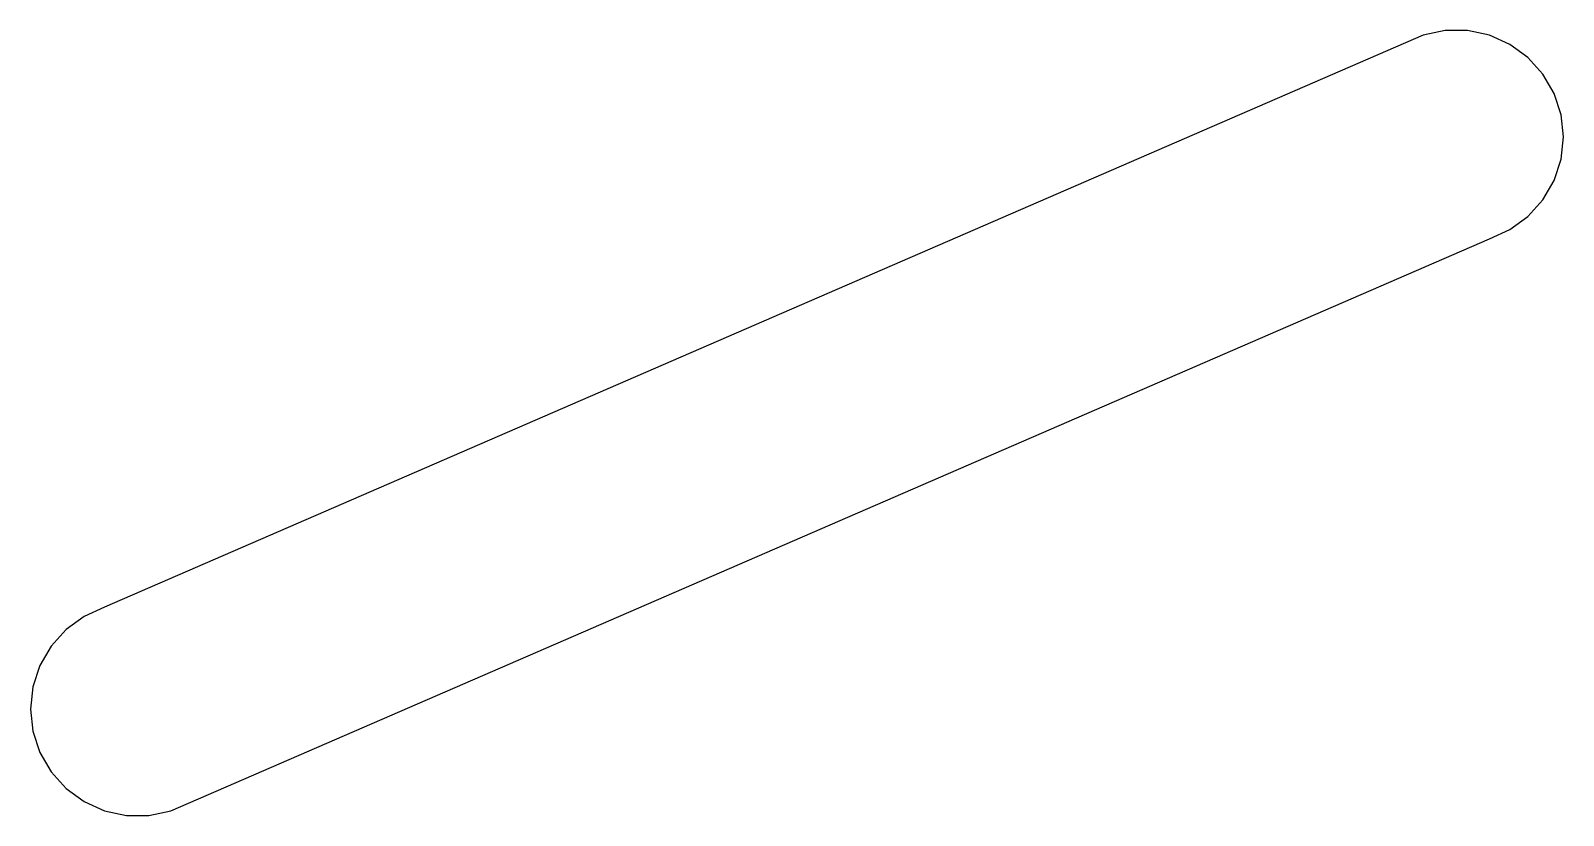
# Model space of a CAD drawing. Header units: metres. Extents: x -66.6 to 5, y -31.7 to 5.
import ezdxf

# ---------------------------------------------------------------- set-up
doc = ezdxf.new("R2010")
doc.units = ezdxf.units.M

msp = doc.modelspace()

# ---------------------------------------------------------------- linework, layer by layer
for p, q in [((-1.54508, 4.75528), (-63.1513, -21.9897)), ((-0.522642, 4.97261), (-1.54508, 4.75528)), ((0.522642, 4.97261), (-0.522642, 4.97261)), ((1.54508, 4.75528), (0.522642, 4.97261)), ((2.5, 4.33013), (1.54508, 4.75528)), ((3.34565, 3.71572), (2.5, 4.33013)), ((4.04508, 2.93893), (3.34565, 3.71572)), ((4.56773, 2.03368), (4.04508, 2.93893)), ((4.89074, 1.03956), (4.56773, 2.03368)), ((5, 0), (4.89074, 1.03956)), ((4.89074, -1.03956), (5, 0)), ((4.56773, -2.03368), (4.89074, -1.03956)), ((4.04508, -2.93893), (4.56773, -2.03368)), ((3.34565, -3.71572), (4.04508, -2.93893)), ((2.5, -4.33013), (3.34565, -3.71572)), ((-60.0611, -31.5003), (1.54508, -4.75528)), ((1.54508, -4.75528), (2.5, -4.33013)), ((-63.1513, -21.9897), (-64.1062, -22.4149)), ((-64.1062, -22.4149), (-64.9519, -23.0293)), ((-64.9519, -23.0293), (-65.6513, -23.8061)), ((-65.6513, -23.8061), (-66.1739, -24.7113)), ((-66.1739, -24.7113), (-66.497, -25.7055)), ((-66.497, -25.7055), (-66.6062, -26.745)), ((-66.6062, -26.745), (-66.497, -27.7846)), ((-66.497, -27.7846), (-66.1739, -28.7787)), ((-66.1739, -28.7787), (-65.6513, -29.6839)), ((-65.6513, -29.6839), (-64.9519, -30.4607)), ((-64.9519, -30.4607), (-64.1062, -31.0751)), ((-64.1062, -31.0751), (-63.1513, -31.5003)), ((-63.1513, -31.5003), (-62.1289, -31.7176)), ((-61.0836, -31.7176), (-60.0611, -31.5003)), ((-62.1289, -31.7176), (-61.0836, -31.7176))]:
    msp.add_line(p, q)

doc.saveas('drawing.dxf')
